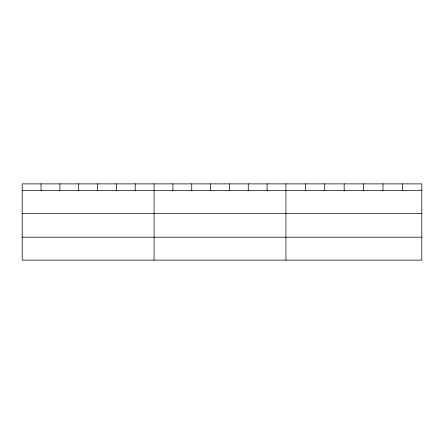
<?xml version="1.0" encoding="UTF-8"?>
<svg xmlns="http://www.w3.org/2000/svg" width="444" height="444" viewBox="0 0 444 444"><rect width="100%" height="100%" fill="white"/><g stroke="black" fill="none" stroke-linecap="round" stroke-linejoin="round"><path stroke-width="0.67" d="M421.8 213.586L421.8 183.877L22.2 183.877L22.2 260.123L421.8 260.123L421.8 213.586L22.2 213.586M22.2 190.659L421.8 190.659M22.2 237.201L421.8 237.201M402.392 183.877L402.392 190.659M382.983 183.877L382.983 190.659M363.575 183.877L363.575 190.659M344.161 183.877L344.161 190.659M324.753 183.877L324.753 190.659M305.344 183.877L305.344 190.659M285.936 183.877L285.936 260.123M267.099 183.877L267.099 190.659M248.257 183.877L248.257 190.659M229.42 183.877L229.42 190.659M210.584 183.877L210.584 190.659M191.747 183.877L191.747 190.659M172.905 183.877L172.905 190.659M154.068 183.877L154.068 260.123M135.231 183.877L135.231 190.659M116.389 183.877L116.389 190.659M97.552 183.877L97.552 190.659M78.716 183.877L78.716 190.659M59.879 183.877L59.879 190.659M41.037 183.877L41.037 190.659"/></g></svg>
